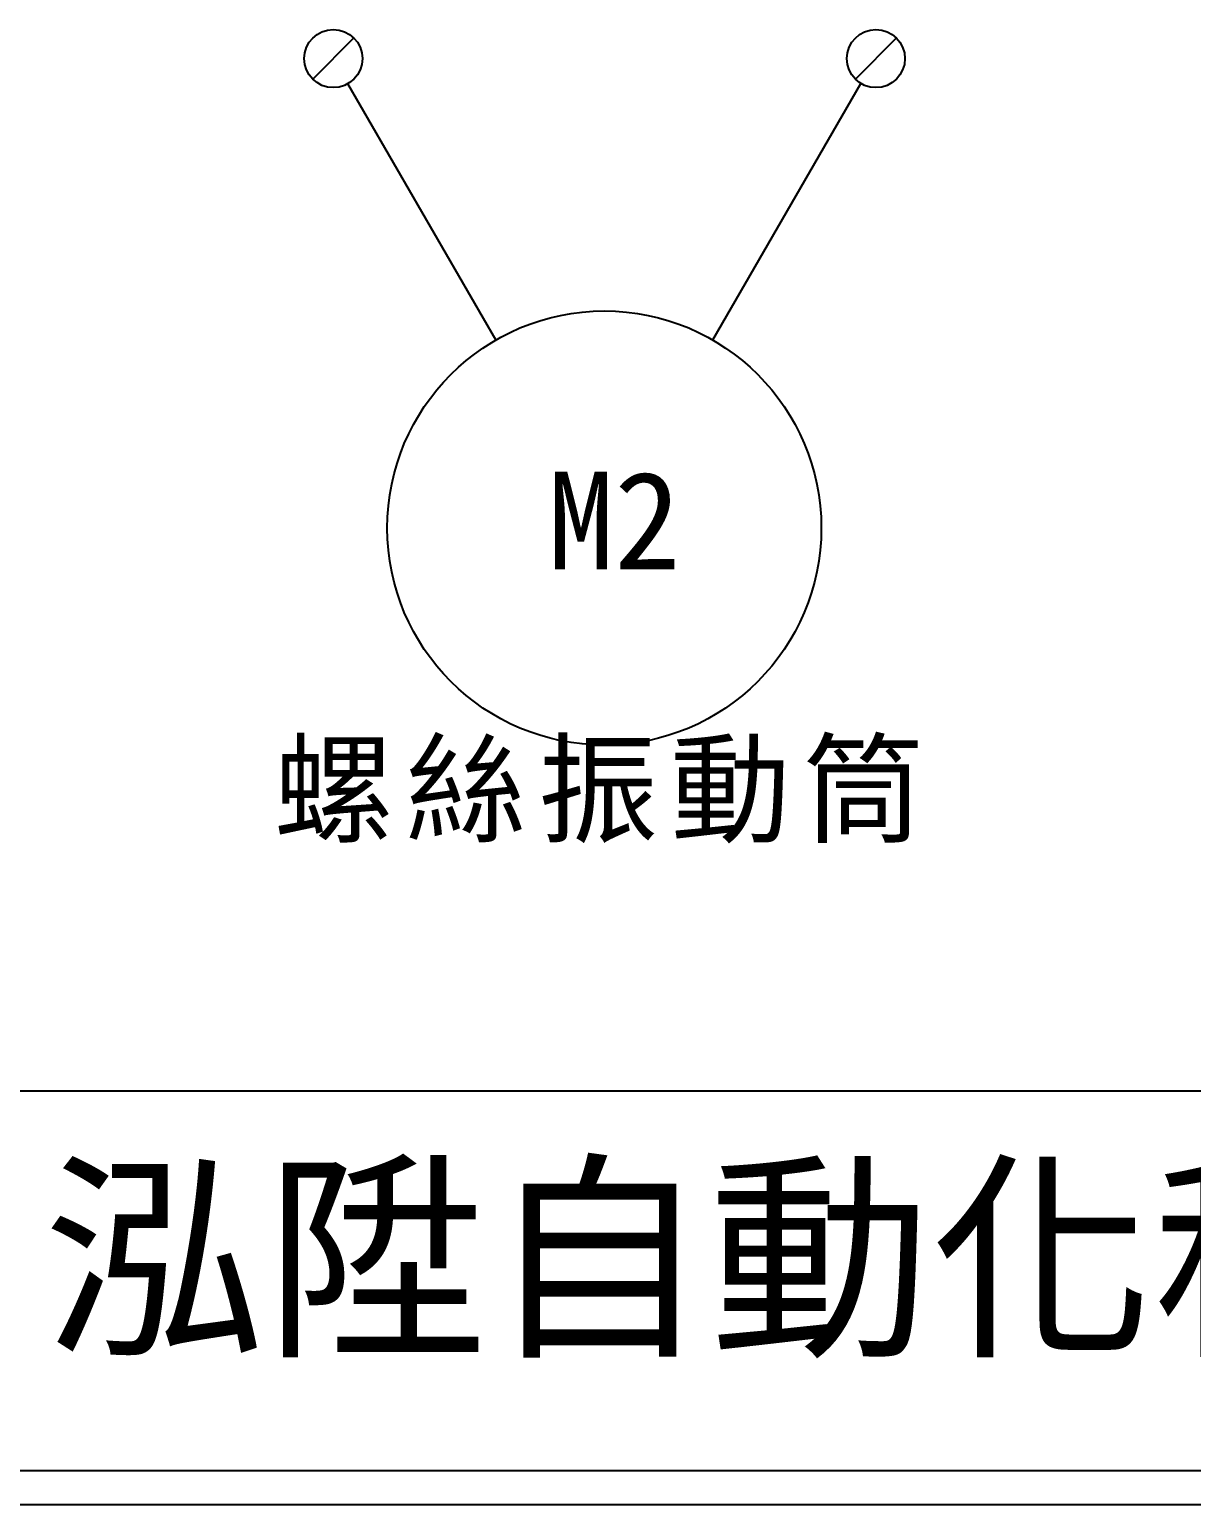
# Model space of a CAD drawing. Extents: x 10 to 297, y 3 to 207.
# Drawn here: x 48.1 to 90.9, y 3 to 57.4 of the extents above; entities that cross this region are included whole.
import ezdxf

# ---------------------------------------------------------------- set-up
doc = ezdxf.new("R2010")
doc.units = 0
doc.layers.get('0').update_dxf_attribs({"linetype": 'CONTINUOUS'})
doc.layers.add('圖框層', color=7, linetype='CONTINUOUS')
doc.styles.add('STSL', font='KAIU.TTF')
doc.styles.add('標楷體', font='KAIU.TTF')

msp = doc.modelspace()

# ---------------------------------------------------------------- linework, layer by layer
for p, q in [((60.061, 57.047), (58.547, 55.532)), ((80.061, 57.047), (78.547, 55.532)), ((65.293, 45.917), (59.84, 55.362)), ((73.293, 45.917), (78.752, 55.372))]:
    msp.add_line(p, q)
for centre, radius in [((59.304, 56.289), 1.071), ((79.304, 56.289), 1.071), ((69.293, 38.988), 8)]:
    msp.add_circle(centre, radius)
at = {"layer": '圖框層', "color": 0}
for p, q in [((11.25, 18.25), (295.75, 18.25)), ((11.25, 4.25), (295.75, 4.25)), ((10, 3), (297, 3))]:
    msp.add_line(p, q, dxfattribs=at)

# ---------------------------------------------------------------- texts
at = {"color": 0, "insert": (69.293, 30.988), "char_height": 3.25, "width": 24.14544, "attachment_point": 2, "style": '標楷體'}
msp.add_mtext('{\\T1.1;螺絲振動筒}', dxfattribs=at)
at = {"layer": '圖框層', "color": 0, "style": 'STSL'}
for s, height, p in [('M2', 3.6, (67.208, 37.465)), ('泓陞自動化科技有限公司', 6, (48.604, 9.076))]:
    msp.add_text(s, height=height, dxfattribs=at).set_placement(p)

doc.saveas('drawing.dxf')
